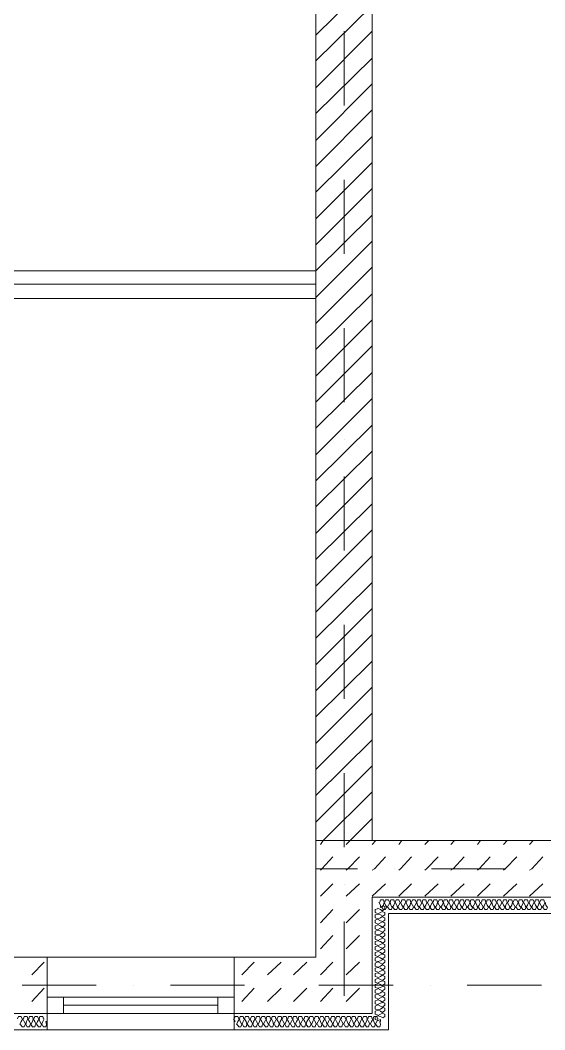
# Model space of a CAD drawing. Header units: millimetres. Extents: x 440 to 72591, y -28954 to 25941.
# Drawn here: x 10106 to 12351, y 7018 to 11339 of the extents above; entities that cross this region are included whole.
import ezdxf

# ---------------------------------------------------------------- set-up
doc = ezdxf.new("R2010")
doc.units = ezdxf.units.MM
doc.layers.add('podkład', color=7, linetype='Continuous')

msp = doc.modelspace()

# ---------------------------------------------------------------- linework, layer by layer
at = {"layer": 'podkład', "color": 7, "lineweight": 5, "transparency": 33554572}
for points in [[(22210.8, 21057.8), (22210.8, 21127.6), (22141, 21127.6), (22141, 21197.5), (4503.3, 21197.5), (4503.3, 13018.4), (4903.3, 13018.4), (4903.3, 7017.5), (10221.6, 7017.5), (10221.6, 7087.4), (11021.8, 7087.4), (11021.8, 7017.5), (11682.2, 7017.5), (11682.2, 7516), (14581, 7516), (14581, 8516.1), (17102.1, 8516.1), (17102.1, 7516), (18410.2, 7516)], [(10221.6, 7328.7), (11021.8, 7328.7)], [(11021.8, 7157.2), (10221.6, 7157.2)], [(10291.5, 7157.2), (10291.5, 7087.4)], [(10951.9, 7157.2), (10951.9, 7087.4)], [(10951.9, 7122.3), (10291.5, 7122.3)], [(11021.8, 7017.5), (10221.6, 7017.5)]]:
    msp.add_lwpolyline(points, dxfattribs=at)
at = {"layer": 'podkład', "color": 1, "lineweight": 5, "transparency": 33554572}
msp.add_lwpolyline([(5211.3, 7328.7), (5211.3, 13088.3), (8611.9, 13088.3), (8611.9, 13656.6), (8370.5, 13656.6), (8370.5, 13326.4), (4811.3, 13326.4), (4811.3, 13707.4), (4573.1, 13707.4), (4573.1, 13088.3), (4973.2, 13088.3), (4973.2, 7087.4), (10221.6, 7087.4), (10221.6, 7328.7)], close=True, dxfattribs=at)
for points in [[(9561.2, 13088.3), (11371, 13088.3), (11371, 7328.7), (11021.8, 7328.7), (11021.8, 7087.4), (11612.3, 7087.4), (11612.3, 7585.8), (12472.8, 7585.8), (12472.8, 7827.2), (11612.3, 7827.2), (11612.3, 13088.3), (12212.4, 13088.3), (12212.4, 13326.4), (9561.2, 13326.4), (9561.2, 12126.2), (9681.9, 12126.2), (9681.9, 13088.3)], [(11371, 10148.2), (9681.9, 10148.2), (9681.9, 9186.1), (9561.2, 9186.1), (9561.2, 11227.7), (9681.9, 11227.7), (9681.9, 10265.6), (11371, 10265.6)]]:
    msp.add_lwpolyline(points, dxfattribs=at)
at = {"layer": 'podkład', "color": 8, "lineweight": 5, "true_color": 0x808080, "transparency": 33554572}
for points in [[(11371, 11275.3), (11612.3, 11513.4)], [(11371, 11164.2), (11612.3, 11402.3)], [(11371, 11049.9), (11612.3, 11291.2)], [(11371, 10938.8), (11612.3, 11176.9)], [(11371, 10824.4), (11612.3, 11065.8)], [(11371, 10713.3), (11612.3, 10954.6)], [(11371, 10602.2), (11612.3, 10840.3)], [(11371, 10487.9), (11612.3, 10729.2)], [(11371, 10376.8), (11612.3, 10618.1)], [(11371, 10265.6), (11612.3, 10503.8)], [(11371, 10151.3), (11612.3, 10392.6)], [(11371, 10040.2), (11612.3, 10281.5)], [(9681.9, 10208.5), (11371, 10208.5)], [(11371, 9929.1), (11612.3, 10167.2)], [(11371, 9814.8), (11612.3, 10056.1)], [(11371, 9703.6), (11612.3, 9944.9)], [(11371, 9592.5), (11612.3, 9830.6)], [(11371, 9478.2), (11612.3, 9719.5)], [(11371, 9367.1), (11612.3, 9605.2)], [(11371, 9255.9), (11612.3, 9494.1)], [(11371, 9141.6), (11612.3, 9383)], [(11371, 9030.5), (11612.3, 9268.6)], [(11371, 8916.2), (11612.3, 9157.5)], [(11371, 8805.1), (11612.3, 9046.4)], [(11371, 8694), (11612.3, 8932.1)], [(11371, 8579.7), (11612.3, 8821)], [(11371, 8468.5), (11612.3, 8709.8)], [(11371, 8357.4), (11612.3, 8595.5)], [(11371, 8243.1), (11612.3, 8484.4)], [(11371, 8132), (11612.3, 8373.3)], [(11371, 8020.8), (11612.3, 8259)], [(11371, 7906.5), (11612.3, 8147.8)], [(11390.1, 7811.3), (11402.8, 7827.2), (11612.3, 8036.7)], [(11501.2, 7811.3), (11517.1, 7827.2), (11612.3, 7922.4)], [(11612.3, 7827.2), (11371, 7827.2)], [(11612.3, 7811.3), (11628.2, 7827.2)], [(11726.6, 7811.3), (11739.3, 7827.2)], [(11837.8, 7811.3), (11853.6, 7827.2)], [(11948.9, 7811.3), (11964.8, 7827.2)], [(12063.2, 7811.3), (12075.9, 7827.2)], [(12174.3, 7811.3), (12190.2, 7827.2)], [(12285.4, 7811.3), (12301.3, 7827.2)], [(11390.1, 7700.1), (11396.4, 7706.5), (11444, 7757.3)], [(11501.2, 7700.1), (11507.5, 7706.5), (11558.3, 7757.3)], [(11612.3, 7700.1), (11621.8, 7706.5), (11669.5, 7757.3)], [(11726.6, 7700.1), (11733, 7706.5), (11780.6, 7757.3)], [(11837.8, 7700.1), (11844.1, 7706.5), (11894.9, 7757.3)], [(11948.9, 7700.1), (11958.4, 7706.5), (12006, 7757.3)], [(12063.2, 7700.1), (12069.5, 7706.5), (12117.2, 7757.3)], [(12174.3, 7700.1), (12180.7, 7706.5), (12231.5, 7757.3)], [(12285.4, 7700.1), (12295, 7706.5), (12342.6, 7757.3)], [(11390.1, 7589), (11444, 7643)], [(11501.2, 7589), (11558.3, 7643)], [(11612.3, 7589), (11669.5, 7643)], [(11726.6, 7589), (11780.6, 7643)], [(11837.8, 7589), (11894.9, 7643)], [(11948.9, 7589), (12006, 7643)], [(12063.2, 7589), (12117.2, 7643)], [(12174.3, 7589), (12231.5, 7643)], [(12285.4, 7589), (12342.6, 7643)], [(11390.1, 7474.7), (11444, 7531.9)], [(11501.2, 7474.7), (11558.3, 7531.9)], [(11390.1, 7363.6), (11444, 7420.7)], [(11501.2, 7363.6), (11558.3, 7420.7)], [(10155, 7252.5), (10208.9, 7306.4)], [(11053.5, 7252.5), (11107.5, 7306.4)], [(11164.6, 7252.5), (11221.8, 7306.4)], [(11275.8, 7252.5), (11332.9, 7306.4)], [(11390.1, 7252.5), (11444, 7306.4)], [(11501.2, 7252.5), (11558.3, 7306.4)], [(10155, 7138.2), (10208.9, 7195.3)], [(11053.5, 7138.2), (11107.5, 7195.3)], [(11164.6, 7138.2), (11221.8, 7195.3)], [(11275.8, 7138.2), (11332.9, 7195.3)], [(11390.1, 7138.2), (11444, 7195.3)], [(11501.2, 7138.2), (11558.3, 7195.3)]]:
    msp.add_lwpolyline(points, dxfattribs=at)
at = {"layer": 'podkład', "color": 6, "lineweight": 5, "transparency": 33554572}
for points in [[(11491.7, 11291.2), (11491.7, 10973.7)], [(11491.7, 10814.9), (11491.7, 10814.9)], [(11491.7, 10656.2), (11491.7, 10338.7)], [(11491.7, 10179.9), (11491.7, 10179.9)], [(11491.7, 10021.1), (11491.7, 9703.6)], [(11491.7, 9544.9), (11491.7, 9544.9)], [(11491.7, 9386.1), (11491.7, 9068.6)], [(11491.7, 8909.9), (11491.7, 8909.9)], [(11491.7, 8751.1), (11491.7, 8433.6)], [(11491.7, 8274.8), (11491.7, 8274.8)], [(11491.7, 8116.1), (11491.7, 7798.6)], [(11371, 7706.5), (11548.8, 7706.5)], [(11707.6, 7706.5), (11707.6, 7706.5)], [(11866.3, 7706.5), (12183.8, 7706.5)], [(12342.6, 7706.5), (12342.6, 7706.5)], [(11491.7, 7639.8), (11491.7, 7639.8)], [(11491.7, 7481.1), (11491.7, 7163.6)], [(10113.7, 7208), (10431.2, 7208)], [(10589.9, 7208), (10589.9, 7208)], [(10748.7, 7208), (11066.2, 7208)], [(11225, 7208), (11225, 7208)], [(11383.7, 7208), (11701.2, 7208)], [(11860, 7208), (11860, 7208)], [(12018.7, 7208), (12336.2, 7208)]]:
    msp.add_lwpolyline(points, dxfattribs=at)
at = {"layer": 'podkład', "color": 4, "lineweight": 5, "transparency": 33554572}
for points in [[(11640.9, 7563.6), (11647.2, 7550.9), (11647.2, 7541.4), (11656.8, 7547.7), (11666.3, 7544.6), (11666.3, 7535), (11656.8, 7528.7)], [(11672.6, 7541.4), (11669.5, 7531.9), (11659.9, 7531.9), (11653.6, 7541.4), (11659.9, 7550.9), (11663.1, 7563.6), (11659.9, 7573.1), (11647.2, 7573.1), (11644.1, 7563.6)], [(11663.1, 7563.6), (11669.5, 7550.9), (11675.8, 7541.4), (11682.2, 7550.9), (11688.5, 7563.6), (11691.7, 7550.9), (11698, 7541.4), (11694.9, 7531.9), (11685.3, 7531.9), (11679, 7541.4)], [(11685.3, 7563.6), (11682.2, 7573.1), (11669.5, 7573.1), (11666.3, 7563.6)], [(11707.6, 7563.6), (11704.4, 7573.1), (11691.7, 7573.1), (11688.5, 7563.6)], [(11701.2, 7541.4), (11707.6, 7531.9), (11717.1, 7531.9), (11720.3, 7541.4), (11717.1, 7550.9), (11710.7, 7563.6), (11704.4, 7550.9), (11698, 7541.4)], [(11729.8, 7563.6), (11726.6, 7573.1), (11713.9, 7573.1), (11710.7, 7563.6)], [(11764.7, 7541.4), (11761.6, 7531.9), (11752, 7531.9), (11745.7, 7541.4), (11739.3, 7550.9), (11733, 7563.6), (11726.6, 7550.9), (11720.3, 7541.4)], [(11745.7, 7541.4), (11748.9, 7550.9), (11755.2, 7563.6), (11752, 7573.1), (11739.3, 7573.1), (11736.2, 7563.6)], [(11755.2, 7563.6), (11761.6, 7550.9), (11767.9, 7541.4), (11774.3, 7531.9), (11783.8, 7531.9), (11787, 7541.4)], [(11767.9, 7541.4), (11774.3, 7550.9), (11777.4, 7563.6), (11774.3, 7573.1), (11761.6, 7573.1), (11758.4, 7563.6)], [(11777.4, 7563.6), (11783.8, 7550.9), (11790.1, 7541.4), (11796.5, 7550.9), (11802.8, 7563.6), (11806, 7550.9), (11812.4, 7541.4), (11809.2, 7531.9), (11799.7, 7531.9), (11793.3, 7541.4)], [(11799.7, 7563.6), (11796.5, 7573.1), (11783.8, 7573.1), (11780.6, 7563.6)], [(11821.9, 7563.6), (11818.7, 7573.1), (11806, 7573.1), (11802.8, 7563.6)], [(11815.5, 7541.4), (11821.9, 7531.9), (11831.4, 7531.9), (11834.6, 7541.4), (11831.4, 7550.9), (11825.1, 7563.6), (11818.7, 7550.9), (11812.4, 7541.4)], [(11844.1, 7563.6), (11840.9, 7573.1), (11828.2, 7573.1), (11825.1, 7563.6)], [(11879, 7541.4), (11875.9, 7531.9), (11866.3, 7531.9), (11860, 7541.4), (11853.6, 7550.9), (11847.3, 7563.6), (11840.9, 7550.9), (11834.6, 7541.4)], [(11860, 7541.4), (11863.2, 7550.9), (11869.5, 7563.6), (11866.3, 7573.1), (11853.6, 7573.1), (11850.5, 7563.6)], [(11869.5, 7563.6), (11875.9, 7550.9), (11882.2, 7541.4), (11888.6, 7531.9), (11898.1, 7531.9), (11901.3, 7541.4)], [(11882.2, 7541.4), (11888.6, 7550.9), (11891.7, 7563.6), (11888.6, 7573.1), (11875.9, 7573.1), (11872.7, 7563.6)], [(11891.7, 7563.6), (11898.1, 7550.9), (11904.4, 7541.4), (11910.8, 7550.9), (11917.1, 7563.6), (11920.3, 7550.9), (11926.7, 7541.4), (11923.5, 7531.9), (11914, 7531.9), (11907.6, 7541.4)], [(11914, 7563.6), (11910.8, 7573.1), (11898.1, 7573.1), (11894.9, 7563.6)], [(11936.2, 7563.6), (11933, 7573.1), (11920.3, 7573.1), (11917.1, 7563.6)], [(11929.8, 7541.4), (11936.2, 7531.9), (11945.7, 7531.9), (11948.9, 7541.4), (11945.7, 7550.9), (11939.4, 7563.6), (11933, 7550.9), (11926.7, 7541.4)], [(11958.4, 7563.6), (11955.2, 7573.1), (11942.5, 7573.1), (11939.4, 7563.6)], [(11993.3, 7541.4), (11990.2, 7531.9), (11980.6, 7531.9), (11974.3, 7541.4), (11967.9, 7550.9), (11961.6, 7563.6), (11955.2, 7550.9), (11948.9, 7541.4)], [(11974.3, 7541.4), (11977.5, 7550.9), (11983.8, 7563.6), (11980.6, 7573.1), (11967.9, 7573.1), (11964.8, 7563.6)], [(11983.8, 7563.6), (11990.2, 7550.9), (11996.5, 7541.4), (12002.9, 7531.9), (12012.4, 7531.9), (12015.6, 7541.4)], [(11996.5, 7541.4), (12002.9, 7550.9), (12006, 7563.6), (12002.9, 7573.1), (11990.2, 7573.1), (11987, 7563.6)], [(12006, 7563.6), (12012.4, 7550.9), (12018.7, 7541.4), (12025.1, 7550.9), (12031.4, 7563.6), (12034.6, 7550.9), (12041, 7541.4), (12037.8, 7531.9), (12028.3, 7531.9), (12021.9, 7541.4)], [(12028.3, 7563.6), (12025.1, 7573.1), (12012.4, 7573.1), (12009.2, 7563.6)], [(12050.5, 7563.6), (12047.3, 7573.1), (12034.6, 7573.1), (12031.4, 7563.6)], [(12044.1, 7541.4), (12050.5, 7531.9), (12060, 7531.9), (12063.2, 7541.4), (12060, 7550.9), (12053.7, 7563.6), (12047.3, 7550.9), (12041, 7541.4)], [(12072.7, 7563.6), (12069.5, 7573.1), (12056.8, 7573.1), (12053.7, 7563.6)], [(12107.6, 7541.4), (12104.5, 7531.9), (12094.9, 7531.9), (12088.6, 7541.4), (12082.2, 7550.9), (12075.9, 7563.6), (12069.5, 7550.9), (12063.2, 7541.4)], [(12088.6, 7541.4), (12091.8, 7550.9), (12098.1, 7563.6), (12094.9, 7573.1), (12082.2, 7573.1), (12079.1, 7563.6)], [(12098.1, 7563.6), (12104.5, 7550.9), (12110.8, 7541.4), (12117.2, 7550.9), (12123.5, 7563.6), (12126.7, 7550.9), (12133, 7541.4), (12129.9, 7531.9), (12120.3, 7531.9), (12114, 7541.4)], [(12120.3, 7563.6), (12117.2, 7573.1), (12104.5, 7573.1), (12101.3, 7563.6)], [(12142.6, 7563.6), (12139.4, 7573.1), (12126.7, 7573.1), (12123.5, 7563.6)], [(12136.2, 7541.4), (12142.6, 7531.9), (12152.1, 7531.9), (12155.3, 7541.4), (12152.1, 7550.9), (12145.7, 7563.6), (12139.4, 7550.9), (12133, 7541.4)], [(12164.8, 7563.6), (12161.6, 7573.1), (12148.9, 7573.1), (12145.7, 7563.6)], [(12199.7, 7541.4), (12196.5, 7531.9), (12187, 7531.9), (12180.7, 7541.4), (12174.3, 7550.9), (12168, 7563.6), (12161.6, 7550.9), (12155.3, 7541.4)], [(12180.7, 7541.4), (12183.8, 7550.9), (12190.2, 7563.6), (12187, 7573.1), (12174.3, 7573.1), (12171.1, 7563.6)], [(12190.2, 7563.6), (12196.5, 7550.9), (12202.9, 7541.4), (12209.2, 7531.9), (12218.8, 7531.9), (12221.9, 7541.4)], [(12202.9, 7541.4), (12209.2, 7550.9), (12212.4, 7563.6), (12209.2, 7573.1), (12196.5, 7573.1), (12193.4, 7563.6)], [(12212.4, 7563.6), (12218.8, 7550.9), (12225.1, 7541.4), (12231.5, 7550.9), (12237.8, 7563.6), (12241, 7550.9), (12247.3, 7541.4), (12244.2, 7531.9), (12234.6, 7531.9), (12228.3, 7541.4)], [(12234.6, 7563.6), (12231.5, 7573.1), (12218.8, 7573.1), (12215.6, 7563.6)], [(12256.9, 7563.6), (12253.7, 7573.1), (12241, 7573.1), (12237.8, 7563.6)], [(12250.5, 7541.4), (12256.9, 7531.9), (12266.4, 7531.9), (12269.6, 7541.4), (12266.4, 7550.9), (12260, 7563.6), (12253.7, 7550.9), (12247.3, 7541.4)], [(12279.1, 7563.6), (12275.9, 7573.1), (12263.2, 7573.1), (12260, 7563.6)], [(12314, 7541.4), (12310.8, 7531.9), (12301.3, 7531.9), (12295, 7541.4), (12288.6, 7550.9), (12282.3, 7563.6), (12275.9, 7550.9), (12269.6, 7541.4)], [(12295, 7541.4), (12298.1, 7550.9), (12304.5, 7563.6), (12301.3, 7573.1), (12288.6, 7573.1), (12285.4, 7563.6)], [(12304.5, 7563.6), (12310.8, 7550.9), (12317.2, 7541.4), (12323.5, 7531.9), (12333.1, 7531.9), (12336.2, 7541.4)], [(12317.2, 7541.4), (12323.5, 7550.9), (12326.7, 7563.6), (12323.5, 7573.1), (12310.8, 7573.1), (12307.7, 7563.6)], [(12326.7, 7563.6), (12333.1, 7550.9), (12339.4, 7541.4), (12345.8, 7550.9), (12352.1, 7563.6), (12355.3, 7550.9), (12361.6, 7541.4), (12358.5, 7531.9), (12348.9, 7531.9), (12342.6, 7541.4)], [(12348.9, 7563.6), (12345.8, 7573.1), (12333.1, 7573.1), (12329.9, 7563.6)], [(11634.5, 7493.8), (11625, 7496.9), (11625, 7509.6), (11634.5, 7512.8), (11647.2, 7519.2), (11656.8, 7525.5), (11647.2, 7531.9), (11634.5, 7538.2)], [(11634.5, 7535), (11625, 7531.9), (11625, 7519.2), (11634.5, 7516)], [(11634.5, 7512.8), (11647.2, 7509.6), (11656.8, 7503.3), (11666.3, 7509.6), (11666.3, 7519.2), (11656.8, 7522.3)], [(11723.5, 7541.4), (11729.8, 7531.9), (11739.3, 7531.9), (11742.5, 7541.4)], [(11837.8, 7541.4), (11844.1, 7531.9), (11853.6, 7531.9), (11856.8, 7541.4)], [(11952.1, 7541.4), (11958.4, 7531.9), (11967.9, 7531.9), (11971.1, 7541.4)], [(12066.4, 7541.4), (12072.7, 7531.9), (12082.2, 7531.9), (12085.4, 7541.4)], [(12158.4, 7541.4), (12164.8, 7531.9), (12174.3, 7531.9), (12177.5, 7541.4)], [(12272.7, 7541.4), (12279.1, 7531.9), (12288.6, 7531.9), (12291.8, 7541.4)], [(11656.8, 7503.3), (11647.2, 7496.9), (11634.5, 7490.6), (11625, 7487.4), (11625, 7474.7), (11634.5, 7471.5)], [(11656.8, 7481.1), (11647.2, 7474.7), (11634.5, 7468.4), (11647.2, 7462), (11656.8, 7455.7), (11647.2, 7452.5), (11634.5, 7446.1), (11625, 7449.3), (11625, 7462), (11634.5, 7465.2)], [(11634.5, 7490.6), (11647.2, 7484.2), (11656.8, 7481.1), (11666.3, 7487.4), (11666.3, 7496.9), (11656.8, 7500.1)], [(11656.8, 7458.8), (11666.3, 7465.2), (11666.3, 7474.7), (11656.8, 7477.9)], [(11634.5, 7443), (11625, 7439.8), (11625, 7427.1), (11634.5, 7423.9), (11647.2, 7427.1), (11656.8, 7433.4), (11647.2, 7439.8), (11634.5, 7446.1)], [(11656.8, 7436.6), (11666.3, 7443), (11666.3, 7452.5), (11656.8, 7455.7)], [(11656.8, 7414.4), (11666.3, 7420.7), (11666.3, 7430.3), (11656.8, 7433.4)], [(11634.5, 7379.5), (11625, 7382.6), (11625, 7395.3), (11634.5, 7398.5), (11647.2, 7404.9), (11656.8, 7411.2), (11647.2, 7417.6), (11634.5, 7423.9)], [(11634.5, 7420.7), (11625, 7417.6), (11625, 7404.9), (11634.5, 7401.7)], [(11634.5, 7398.5), (11647.2, 7395.3), (11656.8, 7389), (11666.3, 7395.3), (11666.3, 7404.9), (11656.8, 7408)], [(11656.8, 7389), (11647.2, 7382.6), (11634.5, 7376.3), (11625, 7373.1), (11625, 7360.4), (11634.5, 7357.2)], [(11656.8, 7366.8), (11647.2, 7360.4), (11634.5, 7354.1), (11647.2, 7347.7), (11656.8, 7341.4), (11647.2, 7338.2), (11634.5, 7331.8), (11625, 7335), (11625, 7347.7), (11634.5, 7350.9)], [(11634.5, 7376.3), (11647.2, 7369.9), (11656.8, 7366.8), (11666.3, 7373.1), (11666.3, 7382.6), (11656.8, 7385.8)], [(11656.8, 7344.5), (11666.3, 7350.9), (11666.3, 7360.4), (11656.8, 7363.6)], [(11634.5, 7328.7), (11625, 7325.5), (11625, 7312.8), (11634.5, 7309.6), (11647.2, 7312.8), (11656.8, 7319.1), (11647.2, 7325.5), (11634.5, 7331.8)], [(11634.5, 7265.2), (11625, 7268.3), (11625, 7281), (11634.5, 7284.2), (11647.2, 7290.6), (11656.8, 7296.9), (11647.2, 7303.3), (11634.5, 7309.6)], [(11634.5, 7306.4), (11625, 7303.3), (11625, 7290.6), (11634.5, 7287.4)], [(11656.8, 7322.3), (11666.3, 7328.7), (11666.3, 7338.2), (11656.8, 7341.4)], [(11656.8, 7300.1), (11666.3, 7306.4), (11666.3, 7316), (11656.8, 7319.1)], [(11656.8, 7274.7), (11647.2, 7268.3), (11634.5, 7262), (11625, 7258.8), (11625, 7246.1), (11634.5, 7242.9)], [(11634.5, 7284.2), (11647.2, 7281), (11656.8, 7274.7), (11666.3, 7281), (11666.3, 7290.6), (11656.8, 7293.7)], [(11634.5, 7262), (11647.2, 7255.6), (11656.8, 7252.5), (11666.3, 7258.8), (11666.3, 7268.3), (11656.8, 7271.5)], [(11656.8, 7252.5), (11647.2, 7246.1), (11634.5, 7239.8), (11647.2, 7233.4), (11656.8, 7227.1), (11647.2, 7223.9), (11634.5, 7217.5), (11625, 7220.7), (11625, 7233.4), (11634.5, 7236.6)], [(11634.5, 7214.4), (11625, 7211.2), (11625, 7198.5), (11634.5, 7195.3), (11647.2, 7198.5), (11656.8, 7204.8), (11647.2, 7211.2), (11634.5, 7217.5)], [(11656.8, 7230.2), (11666.3, 7236.6), (11666.3, 7246.1), (11656.8, 7249.3)], [(11656.8, 7208), (11666.3, 7214.4), (11666.3, 7223.9), (11656.8, 7227.1)], [(11634.5, 7150.9), (11625, 7154), (11625, 7166.7), (11634.5, 7169.9), (11647.2, 7176.3), (11656.8, 7182.6), (11647.2, 7189), (11634.5, 7195.3)], [(11634.5, 7192.1), (11625, 7189), (11625, 7176.3), (11634.5, 7173.1)], [(11634.5, 7169.9), (11647.2, 7163.6), (11656.8, 7160.4), (11666.3, 7166.7), (11666.3, 7176.3), (11656.8, 7179.4)], [(11656.8, 7185.8), (11666.3, 7192.1), (11666.3, 7201.7), (11656.8, 7204.8)], [(11656.8, 7160.4), (11647.2, 7154), (11634.5, 7147.7), (11647.2, 7141.3), (11656.8, 7135), (11647.2, 7131.8), (11634.5, 7125.5), (11625, 7128.6), (11625, 7141.3), (11634.5, 7144.5)], [(11656.8, 7138.2), (11666.3, 7144.5), (11666.3, 7154), (11656.8, 7157.2)], [(11656.8, 7115.9), (11666.3, 7122.3), (11666.3, 7131.8), (11656.8, 7135)], [(11634.5, 7122.3), (11625, 7119.1), (11625, 7106.4), (11634.5, 7103.2), (11647.2, 7106.4), (11656.8, 7112.8), (11647.2, 7119.1), (11634.5, 7125.5)], [(11634.5, 7058.8), (11625, 7062), (11625, 7074.7), (11634.5, 7077.8), (11647.2, 7084.2), (11656.8, 7090.5), (11647.2, 7096.9), (11634.5, 7103.2)], [(11634.5, 7100.1), (11625, 7096.9), (11625, 7084.2), (11634.5, 7081)], [(11634.5, 7077.8), (11647.2, 7074.7), (11656.8, 7068.3), (11666.3, 7074.7), (11666.3, 7084.2), (11656.8, 7087.4)], [(11656.8, 7093.7), (11666.3, 7100.1), (11666.3, 7109.6), (11656.8, 7112.8)], [(10113.7, 7065.1), (10110.5, 7074.7), (10097.8, 7074.7), (10094.6, 7065.1)], [(10148.6, 7039.7), (10145.4, 7030.2), (10135.9, 7030.2), (10129.5, 7039.7), (10123.2, 7052.4), (10116.8, 7065.1), (10110.5, 7052.4), (10104.1, 7039.7)], [(10129.5, 7039.7), (10132.7, 7052.4), (10139.1, 7065.1), (10135.9, 7074.7), (10123.2, 7074.7), (10120, 7065.1)], [(10139.1, 7065.1), (10145.4, 7052.4), (10151.8, 7039.7), (10158.1, 7030.2), (10167.7, 7030.2), (10170.8, 7039.7)], [(10151.8, 7039.7), (10158.1, 7052.4), (10161.3, 7065.1), (10158.1, 7074.7), (10145.4, 7074.7), (10142.3, 7065.1)], [(10161.3, 7065.1), (10167.7, 7052.4), (10174, 7039.7), (10180.4, 7052.4), (10186.7, 7065.1), (10189.9, 7052.4), (10196.2, 7039.7), (10193.1, 7030.2), (10183.5, 7030.2), (10177.2, 7039.7)], [(10183.5, 7065.1), (10180.4, 7074.7), (10167.7, 7074.7), (10164.5, 7065.1)], [(10205.8, 7065.1), (10202.6, 7074.7), (10189.9, 7074.7), (10186.7, 7065.1)], [(10208.9, 7065.1), (10202.6, 7052.4), (10196.2, 7039.7)], [(10221.6, 7052.4), (10215.3, 7052.4), (10218.5, 7039.7), (10215.3, 7030.2), (10205.8, 7030.2), (10199.4, 7039.7)], [(11021.8, 7052.4), (11024.9, 7052.4), (11018.6, 7065.1)], [(11040.8, 7065.1), (11037.6, 7074.7), (11024.9, 7074.7), (11021.8, 7065.1)], [(11034.5, 7039.7), (11040.8, 7030.2), (11050.3, 7030.2), (11053.5, 7039.7), (11047.2, 7052.4), (11044, 7065.1), (11037.6, 7052.4), (11031.3, 7039.7)], [(11063, 7065.1), (11059.9, 7074.7), (11047.2, 7074.7), (11044, 7065.1)], [(11056.7, 7039.7), (11063, 7030.2), (11072.6, 7030.2), (11075.7, 7039.7), (11072.6, 7052.4), (11066.2, 7065.1), (11059.9, 7052.4), (11053.5, 7039.7)], [(11085.3, 7065.1), (11082.1, 7074.7), (11069.4, 7074.7), (11066.2, 7065.1)], [(11120.2, 7039.7), (11117, 7030.2), (11107.5, 7030.2), (11101.1, 7039.7), (11094.8, 7052.4), (11088.4, 7065.1), (11082.1, 7052.4), (11075.7, 7039.7)], [(11101.1, 7039.7), (11104.3, 7052.4), (11110.7, 7065.1), (11107.5, 7074.7), (11094.8, 7074.7), (11091.6, 7065.1)], [(11110.7, 7065.1), (11117, 7052.4), (11123.4, 7039.7), (11129.7, 7030.2), (11139.2, 7030.2), (11142.4, 7039.7)], [(11123.4, 7039.7), (11129.7, 7052.4), (11132.9, 7065.1), (11129.7, 7074.7), (11117, 7074.7), (11113.8, 7065.1)], [(11132.9, 7065.1), (11139.2, 7052.4), (11145.6, 7039.7), (11151.9, 7052.4), (11158.3, 7065.1), (11161.5, 7052.4), (11167.8, 7039.7), (11164.6, 7030.2), (11155.1, 7030.2), (11148.8, 7039.7)], [(11155.1, 7065.1), (11151.9, 7074.7), (11139.2, 7074.7), (11136.1, 7065.1)], [(11177.3, 7065.1), (11174.2, 7074.7), (11161.5, 7074.7), (11158.3, 7065.1)], [(11171, 7039.7), (11177.3, 7030.2), (11186.9, 7030.2), (11190, 7039.7), (11186.9, 7052.4), (11180.5, 7065.1), (11174.2, 7052.4), (11167.8, 7039.7)], [(11199.6, 7065.1), (11196.4, 7074.7), (11183.7, 7074.7), (11180.5, 7065.1)], [(11234.5, 7039.7), (11231.3, 7030.2), (11221.8, 7030.2), (11215.4, 7039.7), (11209.1, 7052.4), (11202.7, 7065.1), (11196.4, 7052.4), (11190, 7039.7)], [(11215.4, 7039.7), (11218.6, 7052.4), (11225, 7065.1), (11221.8, 7074.7), (11209.1, 7074.7), (11205.9, 7065.1)], [(11225, 7065.1), (11231.3, 7052.4), (11237.7, 7039.7), (11244, 7030.2), (11253.5, 7030.2), (11256.7, 7039.7)], [(11237.7, 7039.7), (11244, 7052.4), (11247.2, 7065.1), (11244, 7074.7), (11231.3, 7074.7), (11228.1, 7065.1)], [(11247.2, 7065.1), (11253.5, 7052.4), (11259.9, 7039.7), (11266.2, 7052.4), (11272.6, 7065.1), (11275.8, 7052.4), (11282.1, 7039.7), (11278.9, 7030.2), (11269.4, 7030.2), (11263.1, 7039.7)], [(11269.4, 7065.1), (11266.2, 7074.7), (11253.5, 7074.7), (11250.4, 7065.1)], [(11291.6, 7065.1), (11288.5, 7074.7), (11275.8, 7074.7), (11272.6, 7065.1)], [(11285.3, 7039.7), (11291.6, 7030.2), (11301.2, 7030.2), (11304.3, 7039.7), (11301.2, 7052.4), (11294.8, 7065.1), (11288.5, 7052.4), (11282.1, 7039.7)], [(11313.9, 7065.1), (11310.7, 7074.7), (11298, 7074.7), (11294.8, 7065.1)], [(11348.8, 7039.7), (11345.6, 7030.2), (11336.1, 7030.2), (11329.7, 7039.7), (11323.4, 7052.4), (11317, 7065.1), (11310.7, 7052.4), (11304.3, 7039.7)], [(11329.7, 7039.7), (11332.9, 7052.4), (11339.3, 7065.1), (11336.1, 7074.7), (11323.4, 7074.7), (11320.2, 7065.1)], [(11339.3, 7065.1), (11345.6, 7052.4), (11352, 7039.7), (11358.3, 7030.2), (11367.8, 7030.2), (11371, 7039.7)], [(11352, 7039.7), (11358.3, 7052.4), (11361.5, 7065.1), (11358.3, 7074.7), (11345.6, 7074.7), (11342.4, 7065.1)], [(11361.5, 7065.1), (11367.8, 7052.4), (11374.2, 7039.7), (11380.5, 7052.4), (11386.9, 7065.1), (11390.1, 7052.4), (11396.4, 7039.7), (11393.2, 7030.2), (11383.7, 7030.2), (11377.4, 7039.7)], [(11383.7, 7065.1), (11380.5, 7074.7), (11367.8, 7074.7), (11364.7, 7065.1)], [(11405.9, 7065.1), (11402.8, 7074.7), (11390.1, 7074.7), (11386.9, 7065.1)], [(11399.6, 7039.7), (11405.9, 7030.2), (11415.5, 7030.2), (11418.6, 7039.7), (11415.5, 7052.4), (11409.1, 7065.1), (11402.8, 7052.4), (11396.4, 7039.7)], [(11428.2, 7065.1), (11425, 7074.7), (11412.3, 7074.7), (11409.1, 7065.1)], [(11463.1, 7039.7), (11459.9, 7030.2), (11450.4, 7030.2), (11444, 7039.7), (11437.7, 7052.4), (11431.3, 7065.1), (11425, 7052.4), (11418.6, 7039.7)], [(11444, 7039.7), (11447.2, 7052.4), (11453.6, 7065.1), (11450.4, 7074.7), (11437.7, 7074.7), (11434.5, 7065.1)], [(11453.6, 7065.1), (11459.9, 7052.4), (11466.3, 7039.7), (11472.6, 7030.2), (11482.1, 7030.2), (11485.3, 7039.7)], [(11466.3, 7039.7), (11472.6, 7052.4), (11475.8, 7065.1), (11472.6, 7074.7), (11459.9, 7074.7), (11456.7, 7065.1)], [(11475.8, 7065.1), (11482.1, 7052.4), (11488.5, 7039.7), (11494.8, 7052.4), (11501.2, 7065.1), (11504.4, 7052.4), (11510.7, 7039.7), (11507.5, 7030.2), (11498, 7030.2), (11491.7, 7039.7)], [(11498, 7065.1), (11494.8, 7074.7), (11482.1, 7074.7), (11479, 7065.1)], [(11520.2, 7065.1), (11517.1, 7074.7), (11504.4, 7074.7), (11501.2, 7065.1)], [(11513.9, 7039.7), (11520.2, 7030.2), (11529.8, 7030.2), (11532.9, 7039.7), (11529.8, 7052.4), (11523.4, 7065.1), (11517.1, 7052.4), (11510.7, 7039.7)], [(11542.5, 7065.1), (11539.3, 7074.7), (11526.6, 7074.7), (11523.4, 7065.1)], [(11577.4, 7039.7), (11574.2, 7030.2), (11564.7, 7030.2), (11558.3, 7039.7), (11552, 7052.4), (11545.6, 7065.1), (11539.3, 7052.4), (11532.9, 7039.7)], [(11558.3, 7039.7), (11561.5, 7052.4), (11567.9, 7065.1), (11564.7, 7074.7), (11552, 7074.7), (11548.8, 7065.1)], [(11567.9, 7065.1), (11574.2, 7052.4), (11580.6, 7039.7), (11586.9, 7030.2), (11596.4, 7030.2), (11599.6, 7039.7)], [(11580.6, 7039.7), (11586.9, 7052.4), (11590.1, 7065.1), (11586.9, 7074.7), (11574.2, 7074.7), (11571, 7065.1)], [(11590.1, 7065.1), (11596.4, 7052.4), (11602.8, 7039.7), (11609.1, 7052.4), (11615.5, 7065.1), (11618.7, 7052.4), (11625, 7039.7), (11621.8, 7030.2), (11612.3, 7030.2), (11606, 7039.7)], [(11612.3, 7065.1), (11609.1, 7074.7), (11596.4, 7074.7), (11593.3, 7065.1)], [(11634.5, 7065.1), (11631.4, 7074.7), (11618.7, 7074.7), (11615.5, 7065.1)], [(11637.7, 7065.1), (11631.4, 7052.4), (11625, 7039.7)], [(11628.2, 7039.7), (11634.5, 7030.2), (11644.1, 7030.2), (11647.2, 7039.7), (11644.1, 7052.4), (11647.2, 7052.4), (11647.2, 7062), (11634.5, 7055.6)], [(10107.3, 7039.7), (10113.7, 7030.2), (10123.2, 7030.2), (10126.4, 7039.7)], [(11078.9, 7039.7), (11085.3, 7030.2), (11094.8, 7030.2), (11098, 7039.7)], [(11193.2, 7039.7), (11199.6, 7030.2), (11209.1, 7030.2), (11212.3, 7039.7)], [(11307.5, 7039.7), (11313.9, 7030.2), (11323.4, 7030.2), (11326.6, 7039.7)], [(11421.8, 7039.7), (11428.2, 7030.2), (11437.7, 7030.2), (11440.9, 7039.7)], [(11536.1, 7039.7), (11542.5, 7030.2), (11552, 7030.2), (11555.2, 7039.7)]]:
    msp.add_lwpolyline(points, dxfattribs=at)

doc.saveas('drawing.dxf')
